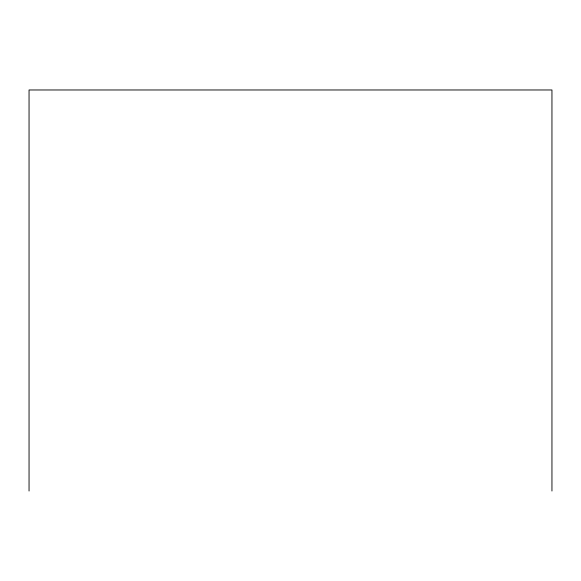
<?xml version="1.0" encoding="UTF-8"?>
<svg xmlns="http://www.w3.org/2000/svg" width="581" height="581" viewBox="0 0 581 581"><rect width="100%" height="100%" fill="white"/><g stroke="black" fill="none" stroke-linecap="round" stroke-linejoin="round"><path stroke-width="0.87" d="M551.95 491.025L551.95 89.975L29.05 89.975L29.05 491.025"/></g></svg>
